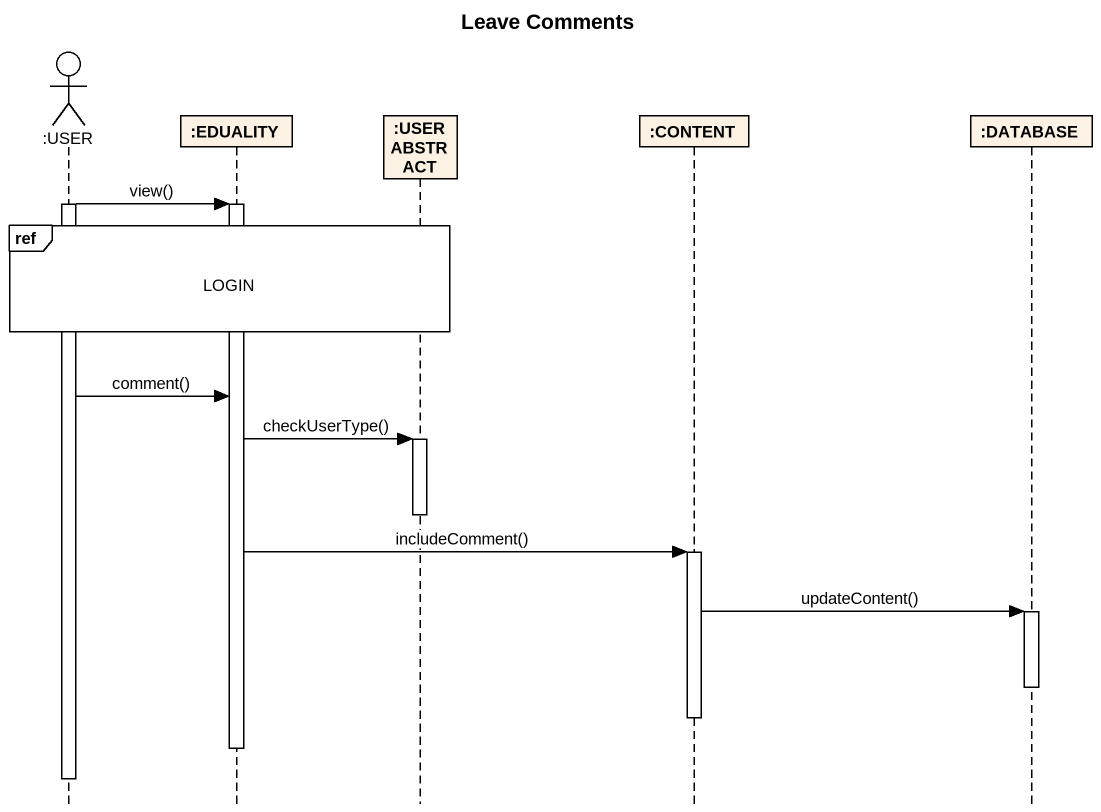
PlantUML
@startuml
title Leave Comments
hide footbox
actor ":USER" as USER
participant ":EDUALITY" as EDUALITY
participant ":USER ABSTRACT" as USER_ABSTRACT
participant ":CONTENT" as CONTENT
participant ":DATABASE" as DATABASE_

activate USER
USER -> EDUALITY : view()
activate EDUALITY
ref over USER, EDUALITY, USER_ABSTRACT : LOGIN
USER -> EDUALITY : comment()
EDUALITY -> USER_ABSTRACT : checkUserType()
activate USER_ABSTRACT
deactivate USER_ABSTRACT
EDUALITY -> CONTENT : includeComment()
activate CONTENT
CONTENT -> DATABASE_ : updateContent()
activate DATABASE_
deactivate DATABASE_
deactivate CONTENT
deactivate EDUALITY
deactivate USER
@enduml
